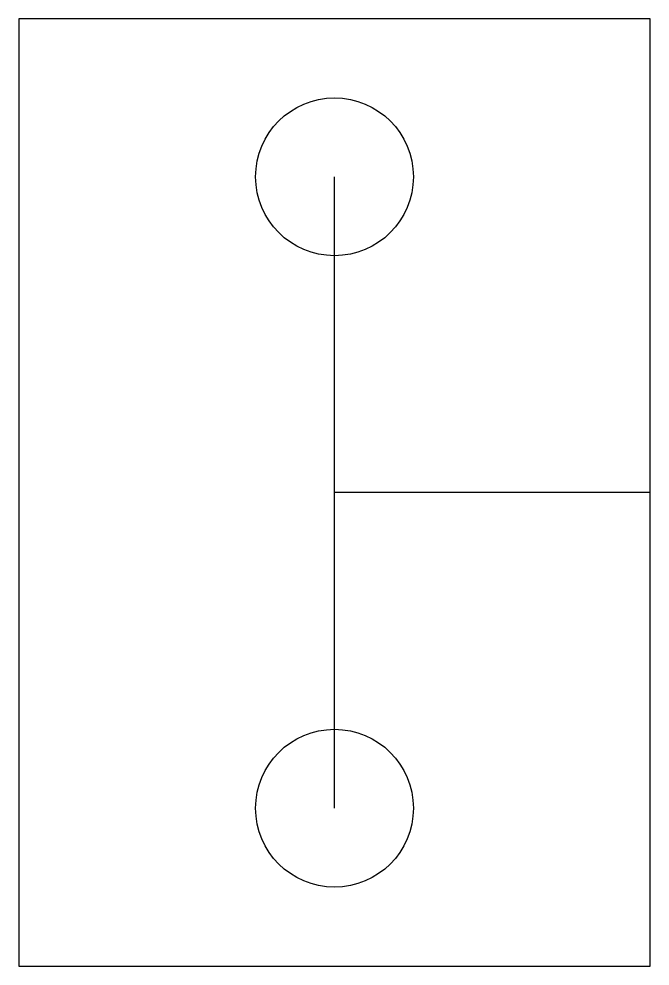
# Model space of a CAD drawing. Header units: millimetres. Extents: x -10 to 10, y -5 to 25.
import ezdxf

# ---------------------------------------------------------------- set-up
doc = ezdxf.new("R2010")
doc.units = ezdxf.units.MM
doc.layers.get('0').update_dxf_attribs({"linetype": 'CONTINUOUS'})

msp = doc.modelspace()

# ---------------------------------------------------------------- linework, layer by layer
for p, q in [((0, 0), (0, 20)), ((10, 10), (0, 10))]:
    msp.add_line(p, q)
msp.add_lwpolyline([(-10, 25), (-10, -5), (10, -5), (10, 25)], close=True)
for centre in [(0, 20), (0, 0)]:
    msp.add_circle(centre, 2.5)

doc.saveas('drawing.dxf')
